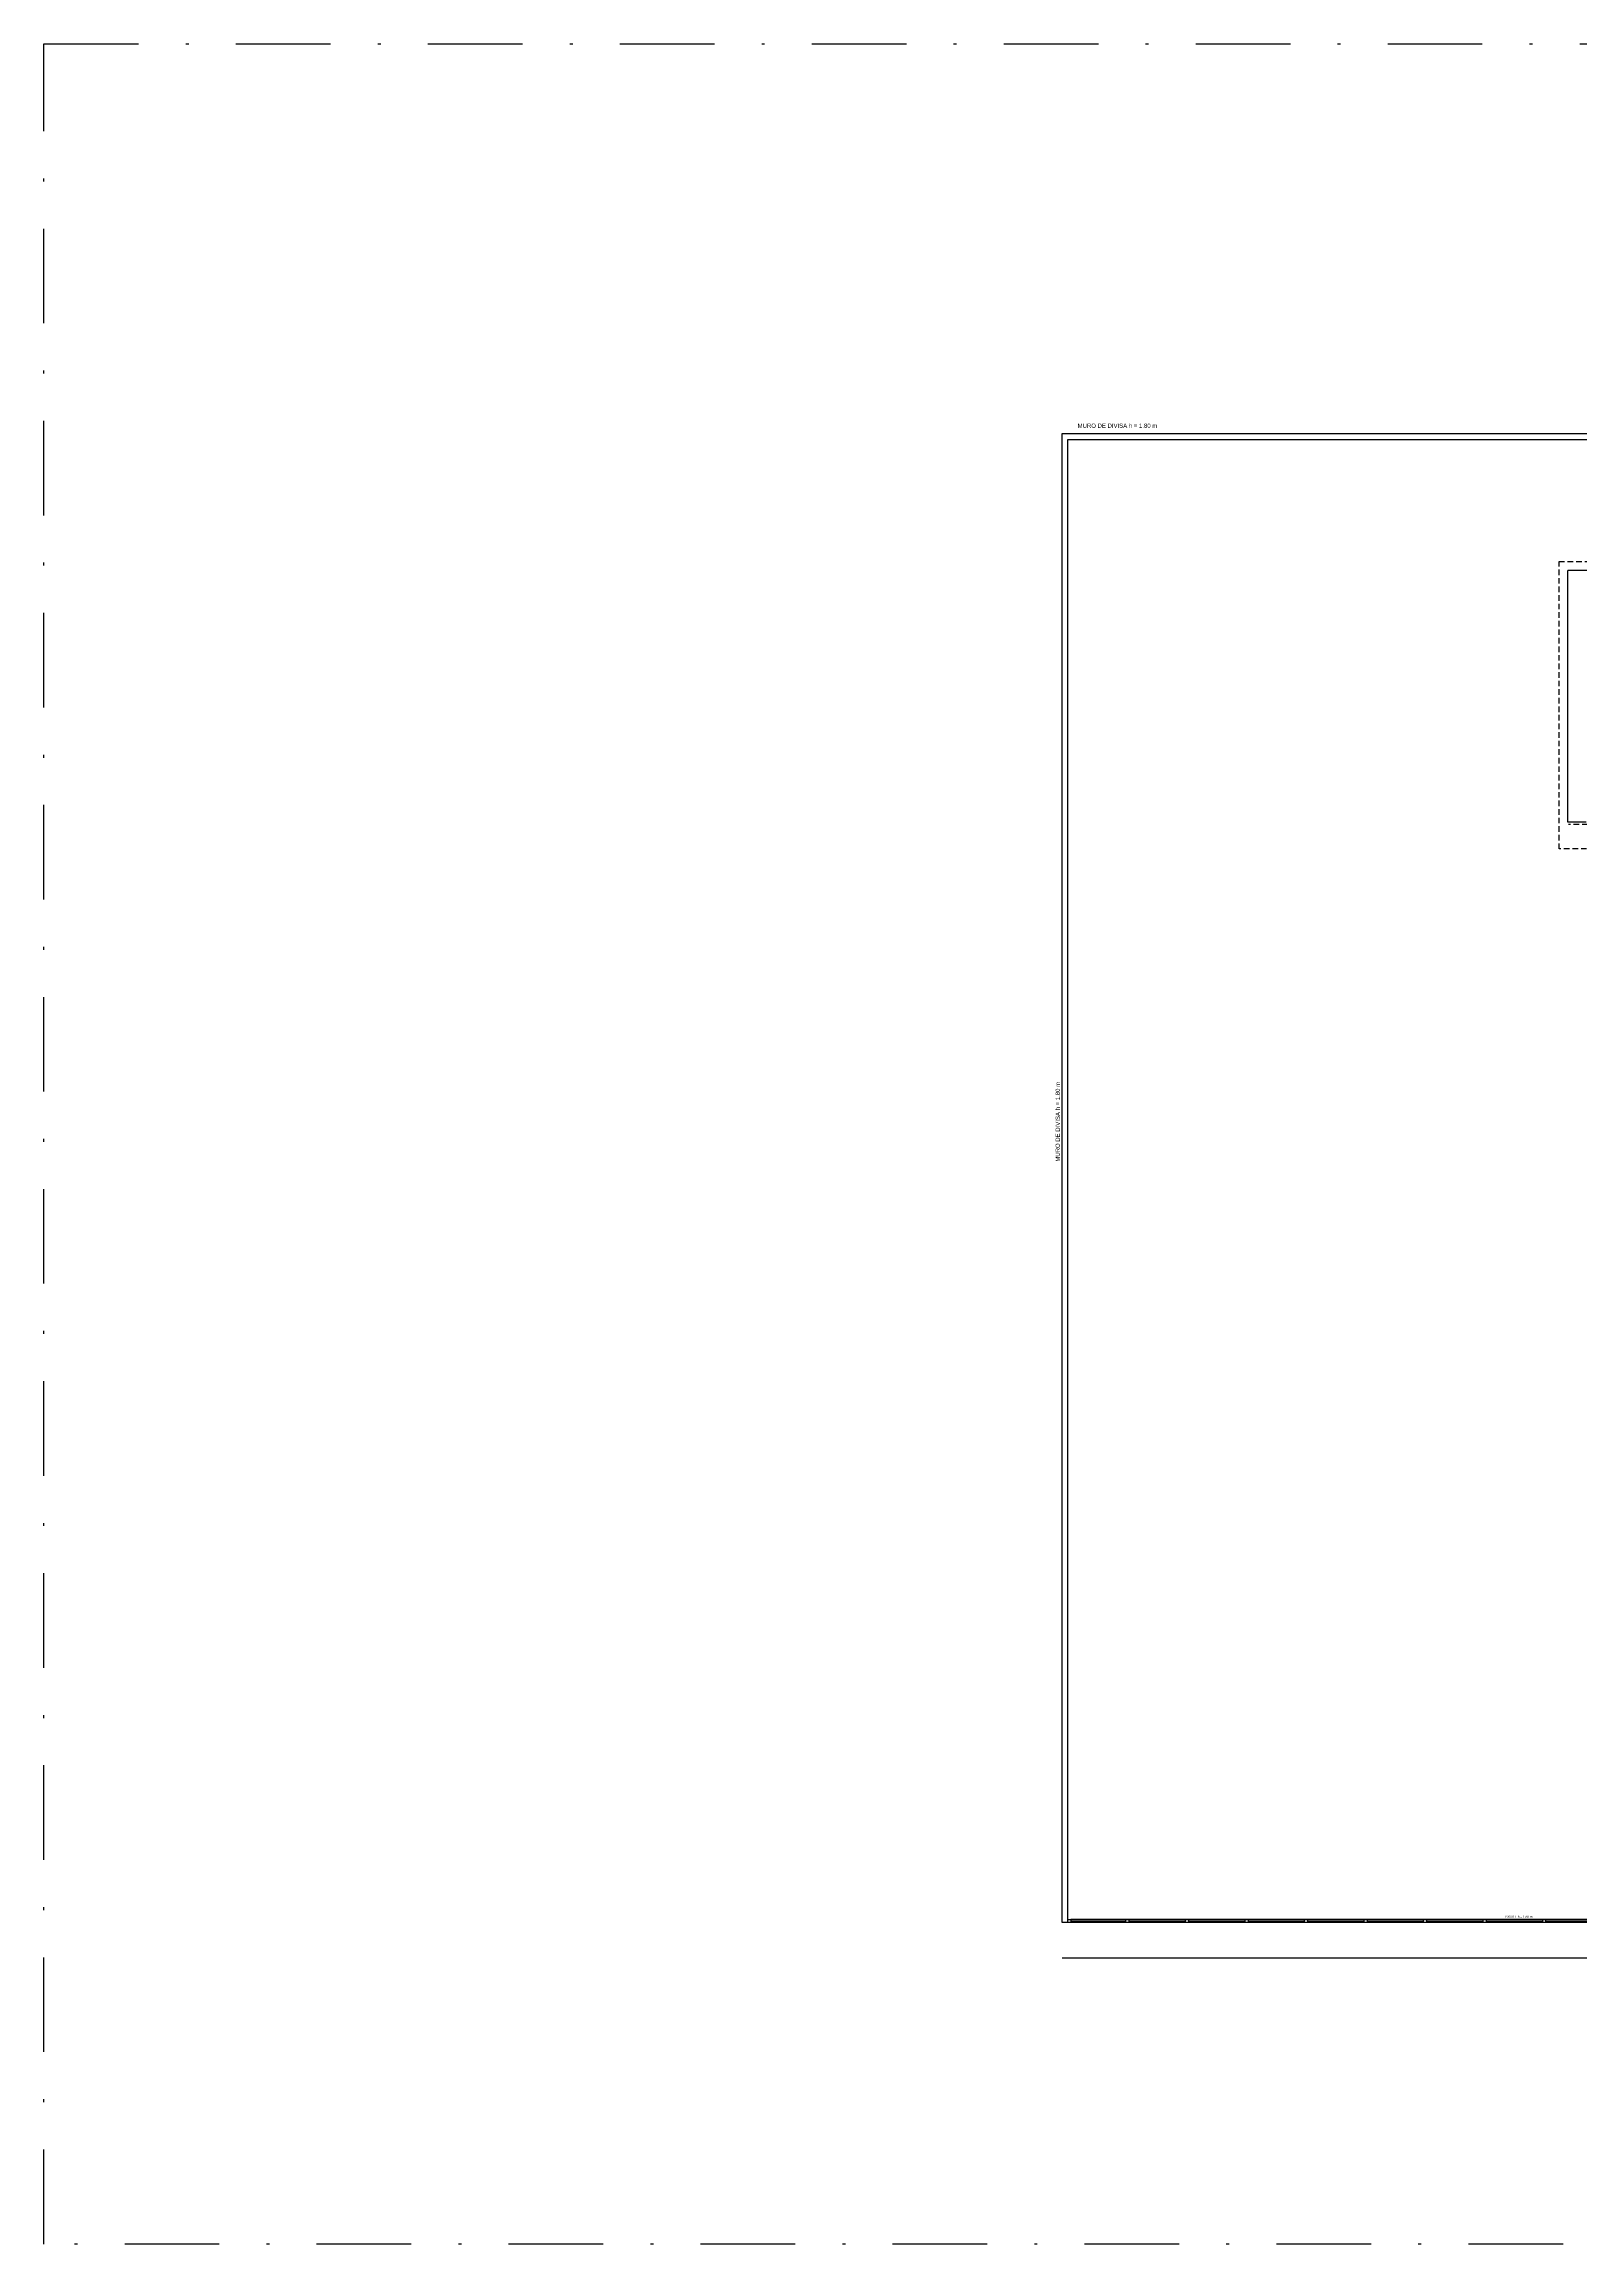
# Model space of a CAD drawing. Extents: x 384 to 538, y 71 to 145.
# Drawn here: x 384.1 to 435.8, y 71.1 to 145 of the extents above; entities that cross this region are included whole.
import ezdxf

# ---------------------------------------------------------------- set-up
doc = ezdxf.new("R2010")
doc.units = 0
doc.header["$LTSCALE"] = 0.005
doc.linetypes.add('DASHDOT', pattern=[25.4, 12.7, -6.35, 0, -6.35])
doc.linetypes.add('TRACEJADO_G', pattern=[0.375, 0.25, -0.125])
doc.layers.get('0').update_dxf_attribs({"linetype": 'CONTINUOUS'})
for name, color, linetype in [('A-MURO', 2, 'CONTINUOUS'), ('A-PISOS-CTEL', 2, 'TRACEJADO_G'), ('A-PISOS-NIVEL', 1, 'CONTINUOUS'), ('AR-PIS', 1, 'CONTINUOUS'), ('AR-TXT', 1, 'CONTINUOUS'), ('ARQ-TXT-1_075', 2, 'CONTINUOUS'), ('PORTAL_VTA_PROX', 1, 'CONTINUOUS')]:
    doc.layers.add(name, color=color, linetype=linetype)
doc.styles.add('ESC-50-A20', font='arial.ttf', dxfattribs={"height": 0.1})

msp = doc.modelspace()

# ---------------------------------------------------------------- linework, layer by layer
at = {"linetype": 'DASHDOT', "ltscale": 50}
msp.add_lwpolyline([(384.149, 145.016), (538.385, 145.016), (538.385, 71.136), (384.149, 71.136)], close=True, dxfattribs=at)
at = {"color": 251}
for points in [[(418.652, 81.933), (418.552, 81.933), (418.552, 82.033), (418.652, 82.033)], [(420.602, 81.933), (420.502, 81.933), (420.502, 82.033), (420.602, 82.033)], [(422.602, 81.933), (422.502, 81.933), (422.502, 82.033), (422.602, 82.033)], [(424.602, 81.933), (424.502, 81.933), (424.502, 82.033), (424.602, 82.033)], [(426.602, 81.933), (426.502, 81.933), (426.502, 82.033), (426.602, 82.033)], [(428.602, 81.933), (428.502, 81.933), (428.502, 82.033), (428.602, 82.033)], [(430.602, 81.933), (430.502, 81.933), (430.502, 82.033), (430.602, 82.033)], [(432.602, 81.933), (432.502, 81.933), (432.502, 82.033), (432.602, 82.033)], [(434.602, 81.933), (434.502, 81.933), (434.502, 82.033), (434.602, 82.033)]]:
    msp.add_lwpolyline(points, close=True, dxfattribs=at)
at = {"layer": 'A-MURO', "color": 251}
for p, q in [((418.352, 81.933), (418.352, 131.933)), ((418.352, 131.933), (498.352, 131.933)), ((418.552, 81.933), (418.552, 131.733)), ((418.552, 131.733), (498.117, 131.733)), ((418.552, 81.933), (418.352, 81.933))]:
    msp.add_line(p, q, dxfattribs=at)
at = {"layer": 'A-PISOS-CTEL', "color": 251, "linetype": 'TRACEJADO_G', "ltscale": 150}
msp.add_line((438.317, 118.806), (435.366, 118.806), dxfattribs=at)
msp.add_lwpolyline([(435.052, 127.633), (494.052, 127.633), (494.052, 117.983), (435.052, 117.983)], close=True, dxfattribs=at)
at = {"layer": 'A-PISOS-NIVEL', "color": 251}
for p, q in [((435.352, 118.883), (435.352, 127.333)), ((493.752, 127.333), (435.352, 127.333)), ((435.967, 118.883), (435.352, 118.883)), ((459.295, 80.733), (418.352, 80.733))]:
    msp.add_line(p, q, dxfattribs=at)
at = {"layer": 'AR-PIS', "color": 251, "ltscale": 10}
for p, q in [((420.502, 81.983), (418.652, 81.983)), ((422.502, 81.983), (420.602, 81.983)), ((424.502, 81.983), (422.602, 81.983)), ((426.502, 81.983), (424.602, 81.983)), ((428.502, 81.983), (426.602, 81.983)), ((430.502, 81.983), (428.602, 81.983)), ((432.502, 81.983), (430.602, 81.983)), ((434.502, 81.983), (432.602, 81.983)), ((436.502, 81.983), (434.602, 81.983))]:
    msp.add_line(p, q, dxfattribs=at)
at = {"layer": 'PORTAL_VTA_PROX', "color": 251}
for p, q in [((458.502, 82.033), (418.652, 82.033)), ((458.502, 81.933), (418.652, 81.933))]:
    msp.add_line(p, q, dxfattribs=at)

# ---------------------------------------------------------------- texts
at = {"layer": 'AR-TXT', "color": 251, "style": 'ESC-50-A20'}
msp.add_text('GRADIL h = 1.80 m', height=0.075, dxfattribs=at).set_placement((433.243, 82.091))
at = {"layer": 'ARQ-TXT-1_075', "color": 251, "style": 'ESC-50-A20'}
msp.add_text('MURO DE DIVISA h = 1.80 m', height=0.144, dxfattribs=at).set_placement((418.877, 132.125))
msp.add_text('MURO DE DIVISA h = 1.80 m', height=0.144, rotation=90, dxfattribs=at).set_placement((418.28, 107.484))

doc.saveas('drawing.dxf')
